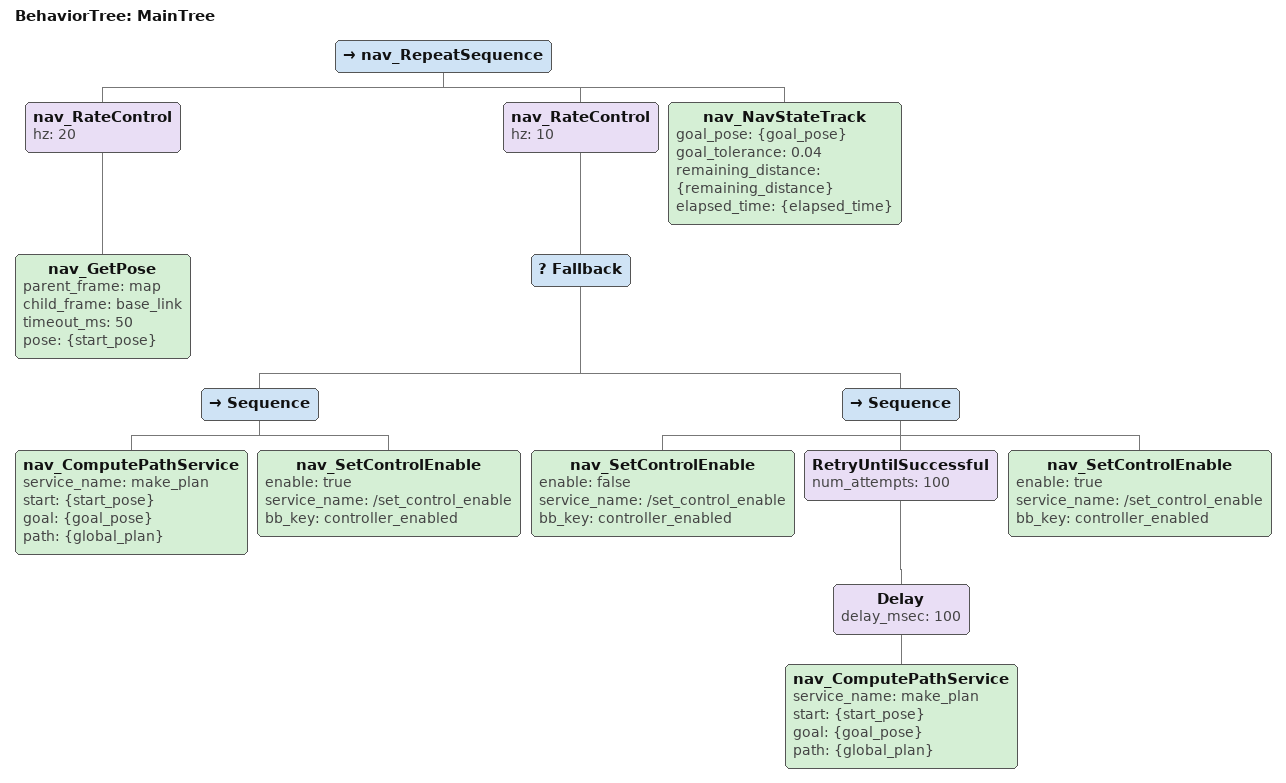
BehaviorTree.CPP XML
<?xml version="1.0" encoding="UTF-8"?>
<root BTCPP_format="3"
      main_tree_to_execute="MainTree">
  <BehaviorTree ID="MainTree">
    <nav_RepeatSequence>
      <nav_RateControl hz="20">
        <nav_GetPose parent_frame="map"
                 child_frame="base_link"
                 timeout_ms="50"
                 pose="{start_pose}"/>
      </nav_RateControl>
      <nav_RateControl hz="10">
        <Fallback>
          <Sequence>
            <nav_ComputePathService service_name="make_plan"
                                start="{start_pose}"
                                goal="{goal_pose}"
                                path="{global_plan}"/>
            <nav_SetControlEnable enable="true"
                              service_name="/set_control_enable"
                              bb_key="controller_enabled"/>
          </Sequence>
          <Sequence>
            <nav_SetControlEnable enable="false"
                              service_name="/set_control_enable"
                              bb_key="controller_enabled"/>
            <RetryUntilSuccessful num_attempts="100">
              <Delay delay_msec="100">
                <nav_ComputePathService service_name="make_plan"
                                    start="{start_pose}"
                                    goal="{goal_pose}"
                                    path="{global_plan}"/>
              </Delay>
            </RetryUntilSuccessful>
            <nav_SetControlEnable enable="true"
                              service_name="/set_control_enable"
                              bb_key="controller_enabled"/>
          </Sequence>
        </Fallback>
      </nav_RateControl>
      <nav_NavStateTrack goal_pose="{goal_pose}"
                     goal_tolerance="0.04"
                     remaining_distance="{remaining_distance}"
                     elapsed_time="{elapsed_time}"/>
    </nav_RepeatSequence>
  </BehaviorTree>

</root>
